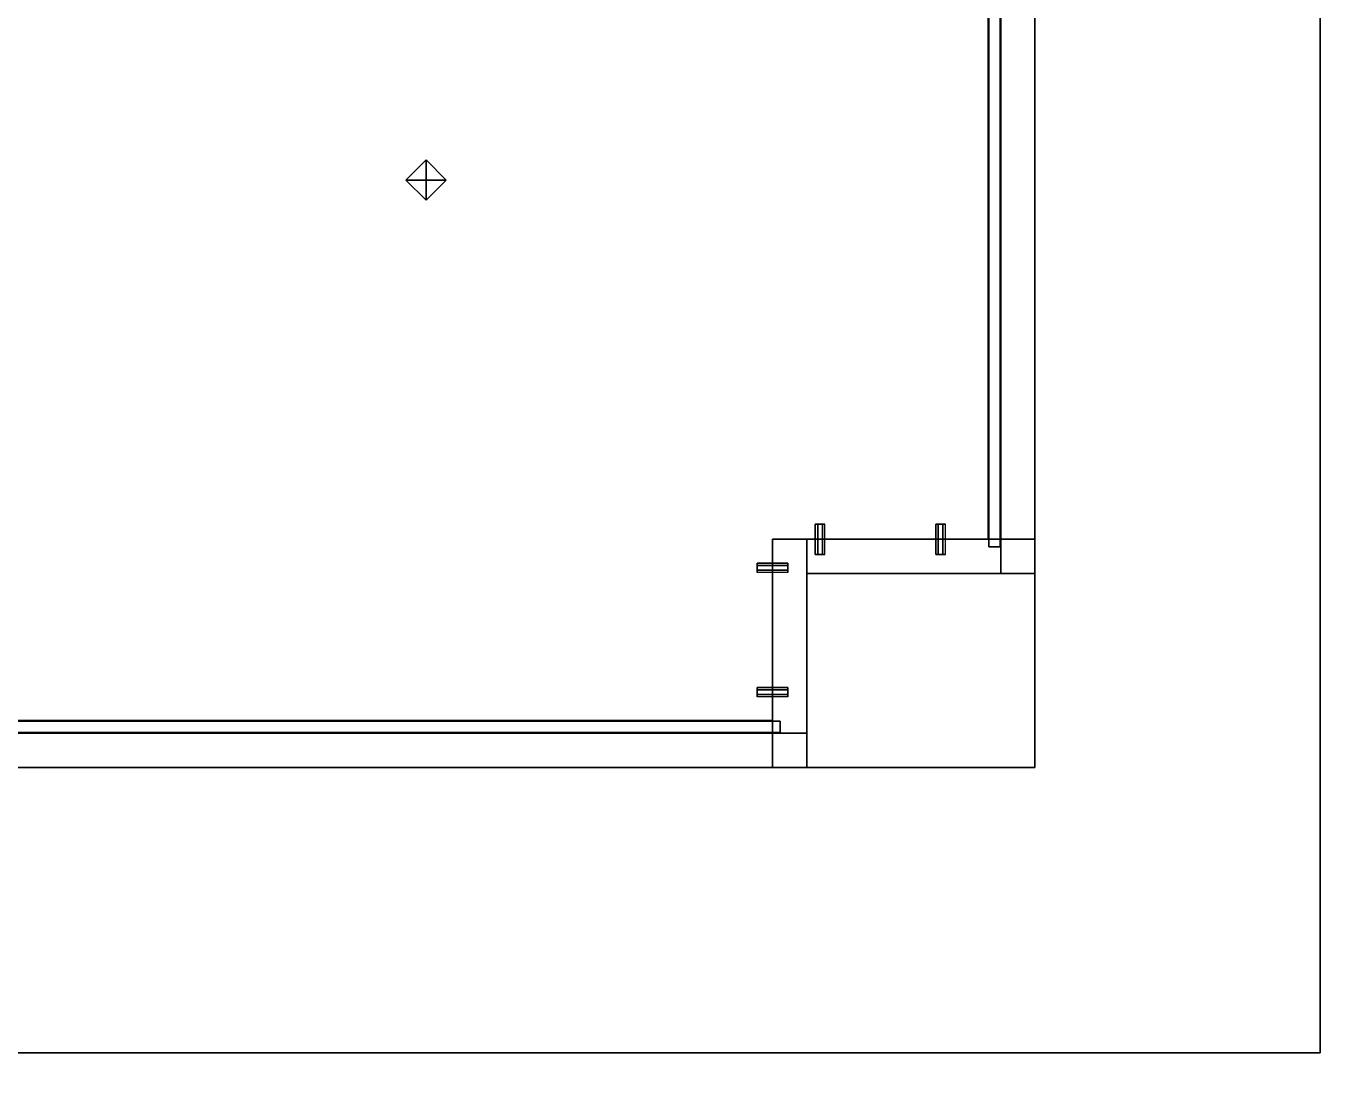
# Model space of a CAD drawing. Extents: x 0 to 3017, y -3657 to 0.
# Drawn here: x 2316 to 2997, y -2711 to -2152 of the extents above; entities that cross this region are included whole.
import ezdxf

# ---------------------------------------------------------------- set-up
doc = ezdxf.new("R2010")
doc.units = 0
for name, color, linetype in [('LAYER0', 7, 'CONTINUOUS'), ('LAYER1', 7, 'CONTINUOUS'), ('LAYER10', 7, 'CONTINUOUS'), ('LAYER11', 7, 'CONTINUOUS'), ('LAYER12', 7, 'CONTINUOUS'), ('LAYER13', 7, 'CONTINUOUS'), ('LAYER16', 7, 'CONTINUOUS'), ('LAYER17', 7, 'CONTINUOUS'), ('LAYER18', 7, 'CONTINUOUS'), ('LAYER2', 7, 'CONTINUOUS'), ('LAYER23', 254, 'CONTINUOUS'), ('LAYER24', 254, 'CONTINUOUS'), ('LAYER25', 254, 'CONTINUOUS'), ('LAYER26', 254, 'CONTINUOUS'), ('LAYER27', 7, 'CONTINUOUS'), ('LAYER32', 254, 'CONTINUOUS'), ('LAYER33', 254, 'CONTINUOUS'), ('LAYER34', 254, 'CONTINUOUS'), ('LAYER35', 254, 'CONTINUOUS'), ('LAYER4', 7, 'CONTINUOUS'), ('LAYER5', 7, 'CONTINUOUS'), ('LAYER7', 7, 'CONTINUOUS'), ('LAYER70', 253, 'CONTINUOUS'), ('LAYER71', 253, 'CONTINUOUS'), ('LAYER76', 253, 'CONTINUOUS'), ('LAYER77', 253, 'CONTINUOUS'), ('LAYER8', 7, 'CONTINUOUS'), ('LAYER9', 7, 'CONTINUOUS')]:
    doc.layers.add(name, color=color, linetype=linetype)

msp = doc.modelspace()

# ---------------------------------------------------------------- linework, layer by layer
at = {"layer": 'LAYER0'}
for points, invisible_edges in [([(151, -238), (2997, 0), (1089, -2692), (151, -238)], 7), ([(151, 0, 5), (1089, -2692, 5), (2997, 0, 5), (151, 0, 5)], 3), ([(1089, -2692), (2997, 0), (2997, -2692), (1089, -2692)], 1), ([(2997, 0, 5), (1089, -2692, 5), (2997, -2692, 5), (2997, 0, 5)], 1), ([(2997, 0), (2997, -2692, 5), (2997, -2692), (2997, 0)], 1), ([(2997, -2692, 5), (2997, 0), (2997, 0, 5), (2997, -2692, 5)], 1), ([(2997, -2692, 5), (1089, -2692), (2997, -2692), (2997, -2692, 5)], 1), ([(1089, -2692), (2997, -2692, 5), (1089, -2692, 5), (1089, -2692)], 1)]:
    msp.add_3dface(points, dxfattribs=dict(at, invisible_edges=invisible_edges))
at = {"layer": 'LAYER1'}
for points, invisible_edges in [([(2997, -2692, 5), (2847, -2542, 5), (2997, 0, 5), (2997, -2692, 5)], 3), ([(2847, -150, 5), (2997, 0, 5), (2847, -2542, 5), (2847, -150, 5)], 3), ([(2997, 0, 5), (2997, -2692, 2606), (2997, -2692, 5), (2997, 0, 5)], 1), ([(2997, -2692, 2606), (2997, 0, 5), (2997, 0, 2606), (2997, -2692, 2606)], 1), ([(2847, -150, 2606), (2847, -2542, 5), (2847, -2542, 2606), (2847, -150, 2606)], 1), ([(2847, -2542, 5), (2847, -150, 2606), (2847, -150, 5), (2847, -2542, 5)], 1), ([(1089, -2692, 5), (939, -2542, 5), (2847, -2542, 5), (1089, -2692, 5)], 5), ([(939, -2542, 2606), (2847, -2542, 5), (939, -2542, 5), (939, -2542, 2606)], 1), ([(2847, -2542, 5), (939, -2542, 2606), (2847, -2542, 2606), (2847, -2542, 5)], 1), ([(1089, -2692, 5), (2847, -2542, 5), (2997, -2692, 5), (1089, -2692, 5)], 3), ([(2997, -2692, 2606), (1089, -2692, 5), (2997, -2692, 5), (2997, -2692, 2606)], 1), ([(1089, -2692, 5), (2997, -2692, 2606), (1089, -2692, 2606), (1089, -2692, 5)], 1)]:
    msp.add_3dface(points, dxfattribs=dict(at, invisible_edges=invisible_edges))
at = {"layer": 'LAYER10', "invisible_edges": 1}
for points in [[(2822.7, -2426, 2540), (2828.7, -1606, 2540), (2822.7, -1606, 2540), (2822.7, -2426, 2540)], [(2828.7, -1606, 2540), (2822.7, -2426, 2540), (2828.7, -2426, 2540), (2828.7, -1606, 2540)], [(2828.7, -2426, 99), (2822.7, -1606, 99), (2828.7, -1606, 99), (2828.7, -2426, 99)], [(2822.7, -1606, 99), (2828.7, -2426, 99), (2822.7, -2426, 99), (2822.7, -1606, 99)], [(2822.7, -1606, 99), (2822.7, -2426, 2540), (2822.7, -1606, 2540), (2822.7, -1606, 99)], [(2822.7, -2426, 2540), (2822.7, -1606, 99), (2822.7, -2426, 99), (2822.7, -2426, 2540)], [(2828.7, -2426, 99), (2828.7, -1606, 2540), (2828.7, -2426, 2540), (2828.7, -2426, 99)], [(2828.7, -1606, 2540), (2828.7, -2426, 99), (2828.7, -1606, 99), (2828.7, -1606, 2540)], [(2822.7, -2426, 2540), (2828.7, -2426, 99), (2828.7, -2426, 2540), (2822.7, -2426, 2540)], [(2828.7, -2426, 99), (2822.7, -2426, 2540), (2822.7, -2426, 99), (2828.7, -2426, 99)]]:
    msp.add_3dface(points, dxfattribs=at)
at = {"layer": 'LAYER11', "invisible_edges": 1}
for points in [[(1941, -2517.7, 2540), (2713, -2517.7, 99), (1941, -2517.7, 99), (1941, -2517.7, 2540)], [(2713, -2517.7, 99), (1941, -2517.7, 2540), (2713, -2517.7, 2540), (2713, -2517.7, 99)], [(1941, -2523.7, 99), (2713, -2517.7, 99), (2713, -2523.7, 99), (1941, -2523.7, 99)], [(2713, -2517.7, 99), (1941, -2523.7, 99), (1941, -2517.7, 99), (2713, -2517.7, 99)], [(1941, -2517.7, 2540), (2713, -2523.7, 2540), (2713, -2517.7, 2540), (1941, -2517.7, 2540)], [(2713, -2523.7, 2540), (1941, -2517.7, 2540), (1941, -2523.7, 2540), (2713, -2523.7, 2540)], [(2713, -2523.7, 2540), (2713, -2517.7, 99), (2713, -2517.7, 2540), (2713, -2523.7, 2540)], [(2713, -2517.7, 99), (2713, -2523.7, 2540), (2713, -2523.7, 99), (2713, -2517.7, 99)], [(2713, -2523.7, 2540), (1941, -2523.7, 99), (2713, -2523.7, 99), (2713, -2523.7, 2540)], [(1941, -2523.7, 99), (2713, -2523.7, 2540), (1941, -2523.7, 2540), (1941, -2523.7, 99)]]:
    msp.add_3dface(points, dxfattribs=at)
at = {"layer": 'LAYER12', "invisible_edges": 1}
for points in [[(2829, -1610, 85), (2847, -2440, 85), (2847, -1610, 85), (2829, -1610, 85)], [(2847, -2440, 85), (2829, -1610, 85), (2829, -2440, 85), (2847, -2440, 85)], [(2829, -2440, 5), (2847, -1610, 5), (2847, -2440, 5), (2829, -2440, 5)], [(2847, -1610, 5), (2829, -2440, 5), (2829, -1610, 5), (2847, -1610, 5)], [(2829, -1610, 85), (2829, -2440, 5), (2829, -2440, 85), (2829, -1610, 85)], [(2829, -2440, 5), (2829, -1610, 85), (2829, -1610, 5), (2829, -2440, 5)], [(2847, -1610, 5), (2847, -2440, 85), (2847, -2440, 5), (2847, -1610, 5)], [(2847, -2440, 85), (2847, -1610, 5), (2847, -1610, 85), (2847, -2440, 85)], [(2829, -2440, 5), (2847, -2440, 85), (2829, -2440, 85), (2829, -2440, 5)], [(2847, -2440, 85), (2829, -2440, 5), (2847, -2440, 5), (2847, -2440, 85)]]:
    msp.add_3dface(points, dxfattribs=at)
at = {"layer": 'LAYER13', "invisible_edges": 1}
for points in [[(2727, -2524, 85), (1945, -2542, 85), (2727, -2542, 85), (2727, -2524, 85)], [(1945, -2542, 85), (2727, -2524, 85), (1945, -2524, 85), (1945, -2542, 85)], [(1945, -2524, 5), (2727, -2542, 5), (1945, -2542, 5), (1945, -2524, 5)], [(2727, -2542, 5), (1945, -2524, 5), (2727, -2524, 5), (2727, -2542, 5)], [(2727, -2524, 85), (1945, -2524, 5), (1945, -2524, 85), (2727, -2524, 85)], [(1945, -2524, 5), (2727, -2524, 85), (2727, -2524, 5), (1945, -2524, 5)], [(2727, -2542, 5), (2727, -2524, 85), (2727, -2542, 85), (2727, -2542, 5)], [(2727, -2524, 85), (2727, -2542, 5), (2727, -2524, 5), (2727, -2524, 85)], [(2727, -2542, 5), (1945, -2542, 85), (1945, -2542, 5), (2727, -2542, 5)], [(1945, -2542, 85), (2727, -2542, 5), (2727, -2542, 85), (1945, -2542, 85)]]:
    msp.add_3dface(points, dxfattribs=at)
at = {"layer": 'LAYER16', "invisible_edges": 1}
for points in [[(2709, -2524, 1440), (1945, -2542, 1440), (2709, -2542, 1440), (2709, -2524, 1440)], [(1945, -2542, 1440), (2709, -2524, 1440), (1945, -2524, 1440), (1945, -2542, 1440)], [(1945, -2524, 1320), (2709, -2542, 1320), (1945, -2542, 1320), (1945, -2524, 1320)], [(2709, -2542, 1320), (1945, -2524, 1320), (2709, -2524, 1320), (2709, -2542, 1320)], [(2709, -2524, 1440), (1945, -2524, 1320), (1945, -2524, 1440), (2709, -2524, 1440)], [(1945, -2524, 1320), (2709, -2524, 1440), (2709, -2524, 1320), (1945, -2524, 1320)], [(2709, -2542, 1320), (2709, -2524, 1440), (2709, -2542, 1440), (2709, -2542, 1320)], [(2709, -2524, 1440), (2709, -2542, 1320), (2709, -2524, 1320), (2709, -2524, 1440)], [(2709, -2542, 1320), (1945, -2542, 1440), (1945, -2542, 1320), (2709, -2542, 1320)], [(1945, -2542, 1440), (2709, -2542, 1320), (2709, -2542, 1440), (1945, -2542, 1440)]]:
    msp.add_3dface(points, dxfattribs=at)
at = {"layer": 'LAYER17', "invisible_edges": 1}
for points in [[(2829, -1610, 1440), (2847, -2422, 1440), (2847, -1610, 1440), (2829, -1610, 1440)], [(2847, -2422, 1440), (2829, -1610, 1440), (2829, -2422, 1440), (2847, -2422, 1440)], [(2829, -2422, 1320), (2847, -1610, 1320), (2847, -2422, 1320), (2829, -2422, 1320)], [(2847, -1610, 1320), (2829, -2422, 1320), (2829, -1610, 1320), (2847, -1610, 1320)], [(2829, -1610, 1440), (2829, -2422, 1320), (2829, -2422, 1440), (2829, -1610, 1440)], [(2829, -2422, 1320), (2829, -1610, 1440), (2829, -1610, 1320), (2829, -2422, 1320)], [(2847, -1610, 1320), (2847, -2422, 1440), (2847, -2422, 1320), (2847, -1610, 1320)], [(2847, -2422, 1440), (2847, -1610, 1320), (2847, -1610, 1440), (2847, -2422, 1440)], [(2829, -2422, 1320), (2847, -2422, 1440), (2829, -2422, 1440), (2829, -2422, 1320)], [(2847, -2422, 1440), (2829, -2422, 1320), (2847, -2422, 1320), (2847, -2422, 1440)]]:
    msp.add_3dface(points, dxfattribs=at)
at = {"layer": 'LAYER18'}
for points, invisible_edges in [([(2822.4, -2422, 905), (2327, -1610, 905), (2822.4, -1610, 905), (2822.4, -2422, 905)], 1), ([(2327, -1610, 905), (2822.4, -2422, 905), (2327, -2022, 905), (2327, -1610, 905)], 3), ([(2822.4, -1610, 923), (2327, -2022, 923), (2822.4, -2422, 923), (2822.4, -1610, 923)], 3), ([(2822.4, -1610, 923), (2822.4, -2422, 905), (2822.4, -1610, 905), (2822.4, -1610, 923)], 1), ([(2822.4, -2422, 905), (2822.4, -1610, 923), (2822.4, -2422, 923), (2822.4, -2422, 905)], 1), ([(2327, -2022, 905), (2822.4, -2422, 905), (1945, -2022, 905), (2327, -2022, 905)], 3), ([(1945, -2022, 905), (2822.4, -2422, 905), (2709, -2422, 905), (1945, -2022, 905)], 5), ([(1945, -2022, 905), (2709, -2422, 905), (1945, -2517.4, 905), (1945, -2022, 905)], 3), ([(1945, -2517.4, 923), (2327, -2022, 923), (1945, -2022, 923), (1945, -2517.4, 923)], 1), ([(2327, -2022, 923), (1945, -2517.4, 923), (2709, -2422, 923), (2327, -2022, 923)], 7), ([(2822.4, -2422, 923), (2327, -2022, 923), (2709, -2422, 923), (2822.4, -2422, 923)], 3), ([(1945, -2517.4, 905), (2709, -2422, 905), (2709, -2517.4, 905), (1945, -2517.4, 905)], 1), ([(2709, -2422, 923), (1945, -2517.4, 923), (2709, -2517.4, 923), (2709, -2422, 923)], 1), ([(2709, -2422, 923), (2709, -2517.4, 905), (2709, -2422, 905), (2709, -2422, 923)], 1), ([(2709, -2517.4, 905), (2709, -2422, 923), (2709, -2517.4, 923), (2709, -2517.4, 905)], 1), ([(2822.4, -2422, 905), (2709, -2422, 923), (2709, -2422, 905), (2822.4, -2422, 905)], 1), ([(2709, -2422, 923), (2822.4, -2422, 905), (2822.4, -2422, 923), (2709, -2422, 923)], 1), ([(2709, -2517.4, 905), (1945, -2517.4, 923), (1945, -2517.4, 905), (2709, -2517.4, 905)], 1), ([(1945, -2517.4, 923), (2709, -2517.4, 905), (2709, -2517.4, 923), (1945, -2517.4, 923)], 1)]:
    msp.add_3dface(points, dxfattribs=dict(at, invisible_edges=invisible_edges))
at = {"layer": 'LAYER2', "invisible_edges": 1}
for points in [[(1945, -2542, 103), (2847, -1962, 103), (1945, -1962, 103), (1945, -2542, 103)], [(2847, -1962, 103), (1945, -2542, 103), (2847, -2542, 103), (2847, -1962, 103)], [(2847, -2542, 85), (1945, -1962, 85), (2847, -1962, 85), (2847, -2542, 85)], [(1945, -1962, 85), (2847, -2542, 85), (1945, -2542, 85), (1945, -1962, 85)], [(2847, -2542, 85), (2847, -1962, 103), (2847, -2542, 103), (2847, -2542, 85)], [(2847, -1962, 103), (2847, -2542, 85), (2847, -1962, 85), (2847, -1962, 103)], [(1945, -2542, 103), (2847, -2542, 85), (2847, -2542, 103), (1945, -2542, 103)], [(2847, -2542, 85), (1945, -2542, 103), (1945, -2542, 85), (2847, -2542, 85)]]:
    msp.add_3dface(points, dxfattribs=at)
at = {"layer": 'LAYER23'}
for points in [[(2799.9, -2414, 902.5), (2794.9, -2414, 902.5), (2796.15, -2414, 904.665), (2798.65, -2414, 904.665)], [(2799.9, -2414, 902.5), (2798.65, -2414, 900.3349), (2796.15, -2414, 900.3349), (2794.9, -2414, 902.5)], [(2794.4, -2421.95, 902.5), (2800.4, -2421.95, 902.5), (2798.9, -2421.95, 905.0981), (2795.9, -2421.95, 905.0981)], [(2794.4, -2421.95, 902.5), (2800.4, -2421.95, 902.5), (2798.9, -2421.95, 899.9019), (2795.9, -2421.95, 899.9019)], [(2794.4, -2422.05, 902.5), (2800.4, -2422.05, 902.5), (2798.9, -2422.05, 905.0981), (2795.9, -2422.05, 905.0981)], [(2794.4, -2422.05, 902.5), (2800.4, -2422.05, 902.5), (2798.9, -2422.05, 899.9019), (2795.9, -2422.05, 899.9019)], [(2799.9, -2430, 902.5), (2794.9, -2430, 902.5), (2796.15, -2430, 904.665), (2798.65, -2430, 904.665)], [(2799.9, -2430, 902.5), (2798.65, -2430, 900.3349), (2796.15, -2430, 900.3349), (2794.9, -2430, 902.5)]]:
    msp.add_3dface(points, dxfattribs=at)
at = {"layer": 'LAYER24'}
for points in [[(2736.5, -2414, 902.5), (2731.5, -2414, 902.5), (2732.75, -2414, 904.665), (2735.25, -2414, 904.665)], [(2736.5, -2414, 902.5), (2735.25, -2414, 900.3349), (2732.75, -2414, 900.3349), (2731.5, -2414, 902.5)], [(2731, -2421.95, 902.5), (2737, -2421.95, 902.5), (2735.5, -2421.95, 905.0981), (2732.5, -2421.95, 905.0981)], [(2731, -2421.95, 902.5), (2737, -2421.95, 902.5), (2735.5, -2421.95, 899.9019), (2732.5, -2421.95, 899.9019)], [(2731, -2422.05, 902.5), (2737, -2422.05, 902.5), (2735.5, -2422.05, 905.0981), (2732.5, -2422.05, 905.0981)], [(2731, -2422.05, 902.5), (2737, -2422.05, 902.5), (2735.5, -2422.05, 899.9019), (2732.5, -2422.05, 899.9019)], [(2736.5, -2430, 902.5), (2731.5, -2430, 902.5), (2732.75, -2430, 904.665), (2735.25, -2430, 904.665)], [(2736.5, -2430, 902.5), (2735.25, -2430, 900.3349), (2732.75, -2430, 900.3349), (2731.5, -2430, 902.5)]]:
    msp.add_3dface(points, dxfattribs=at)
at = {"layer": 'LAYER25'}
for points in [[(2701, -2504.9, 902.5), (2701, -2499.9, 902.5), (2701, -2501.15, 904.665), (2701, -2503.65, 904.665)], [(2701, -2504.9, 902.5), (2701, -2503.65, 900.3349), (2701, -2501.15, 900.3349), (2701, -2499.9, 902.5)], [(2708.95, -2499.4, 902.5), (2708.95, -2505.4, 902.5), (2708.95, -2503.9, 905.0981), (2708.95, -2500.9, 905.0981)], [(2708.95, -2499.4, 902.5), (2708.95, -2505.4, 902.5), (2708.95, -2503.9, 899.9019), (2708.95, -2500.9, 899.9019)], [(2709.05, -2499.4, 902.5), (2709.05, -2505.4, 902.5), (2709.05, -2503.9, 905.0981), (2709.05, -2500.9, 905.0981)], [(2709.05, -2499.4, 902.5), (2709.05, -2505.4, 902.5), (2709.05, -2503.9, 899.9019), (2709.05, -2500.9, 899.9019)], [(2717, -2504.9, 902.5), (2717, -2499.9, 902.5), (2717, -2501.15, 904.665), (2717, -2503.65, 904.665)], [(2717, -2504.9, 902.5), (2717, -2503.65, 900.3349), (2717, -2501.15, 900.3349), (2717, -2499.9, 902.5)]]:
    msp.add_3dface(points, dxfattribs=at)
at = {"layer": 'LAYER26'}
for points in [[(2701, -2439.5, 902.5), (2701, -2434.5, 902.5), (2701, -2435.75, 904.665), (2701, -2438.25, 904.665)], [(2701, -2439.5, 902.5), (2701, -2438.25, 900.3349), (2701, -2435.75, 900.3349), (2701, -2434.5, 902.5)], [(2708.95, -2434, 902.5), (2708.95, -2440, 902.5), (2708.95, -2438.5, 905.0981), (2708.95, -2435.5, 905.0981)], [(2708.95, -2434, 902.5), (2708.95, -2440, 902.5), (2708.95, -2438.5, 899.9019), (2708.95, -2435.5, 899.9019)], [(2709.05, -2434, 902.5), (2709.05, -2440, 902.5), (2709.05, -2438.5, 905.0981), (2709.05, -2435.5, 905.0981)], [(2709.05, -2434, 902.5), (2709.05, -2440, 902.5), (2709.05, -2438.5, 899.9019), (2709.05, -2435.5, 899.9019)], [(2717, -2439.5, 902.5), (2717, -2434.5, 902.5), (2717, -2435.75, 904.665), (2717, -2438.25, 904.665)], [(2717, -2439.5, 902.5), (2717, -2438.25, 900.3349), (2717, -2435.75, 900.3349), (2717, -2434.5, 902.5)]]:
    msp.add_3dface(points, dxfattribs=at)
at = {"layer": 'LAYER27'}
for points, invisible_edges in [([(2822.4, -2422, 1971), (2327, -1610, 1971), (2822.4, -1610, 1971), (2822.4, -2422, 1971)], 1), ([(2327, -1610, 1971), (2822.4, -2422, 1971), (2327, -2022, 1971), (2327, -1610, 1971)], 3), ([(2822.4, -1610, 1989), (2327, -2022, 1989), (2822.4, -2422, 1989), (2822.4, -1610, 1989)], 3), ([(2822.4, -1610, 1989), (2822.4, -2422, 1971), (2822.4, -1610, 1971), (2822.4, -1610, 1989)], 1), ([(2822.4, -2422, 1971), (2822.4, -1610, 1989), (2822.4, -2422, 1989), (2822.4, -2422, 1971)], 1), ([(2327, -2022, 1971), (2822.4, -2422, 1971), (1945, -2022, 1971), (2327, -2022, 1971)], 3), ([(1945, -2022, 1971), (2822.4, -2422, 1971), (2709, -2422, 1971), (1945, -2022, 1971)], 5), ([(1945, -2022, 1971), (2709, -2422, 1971), (1945, -2517.4, 1971), (1945, -2022, 1971)], 3), ([(1945, -2517.4, 1989), (2327, -2022, 1989), (1945, -2022, 1989), (1945, -2517.4, 1989)], 1), ([(2327, -2022, 1989), (1945, -2517.4, 1989), (2709, -2422, 1989), (2327, -2022, 1989)], 7), ([(2822.4, -2422, 1989), (2327, -2022, 1989), (2709, -2422, 1989), (2822.4, -2422, 1989)], 3), ([(1945, -2517.4, 1971), (2709, -2422, 1971), (2709, -2517.4, 1971), (1945, -2517.4, 1971)], 1), ([(2709, -2422, 1989), (1945, -2517.4, 1989), (2709, -2517.4, 1989), (2709, -2422, 1989)], 1), ([(2709, -2422, 1989), (2709, -2517.4, 1971), (2709, -2422, 1971), (2709, -2422, 1989)], 1), ([(2709, -2517.4, 1971), (2709, -2422, 1989), (2709, -2517.4, 1989), (2709, -2517.4, 1971)], 1), ([(2822.4, -2422, 1971), (2709, -2422, 1989), (2709, -2422, 1971), (2822.4, -2422, 1971)], 1), ([(2709, -2422, 1989), (2822.4, -2422, 1971), (2822.4, -2422, 1989), (2709, -2422, 1989)], 1), ([(2709, -2517.4, 1971), (1945, -2517.4, 1989), (1945, -2517.4, 1971), (2709, -2517.4, 1971)], 1), ([(1945, -2517.4, 1989), (2709, -2517.4, 1971), (2709, -2517.4, 1989), (1945, -2517.4, 1989)], 1)]:
    msp.add_3dface(points, dxfattribs=dict(at, invisible_edges=invisible_edges))
at = {"layer": 'LAYER32'}
for points in [[(2799.9, -2414, 1968.5), (2794.9, -2414, 1968.5), (2796.15, -2414, 1970.665), (2798.65, -2414, 1970.665)], [(2799.9, -2414, 1968.5), (2798.65, -2414, 1966.335), (2796.15, -2414, 1966.335), (2794.9, -2414, 1968.5)], [(2794.4, -2421.95, 1968.5), (2800.4, -2421.95, 1968.5), (2798.9, -2421.95, 1971.098), (2795.9, -2421.95, 1971.098)], [(2794.4, -2421.95, 1968.5), (2800.4, -2421.95, 1968.5), (2798.9, -2421.95, 1965.902), (2795.9, -2421.95, 1965.902)], [(2794.4, -2422.05, 1968.5), (2800.4, -2422.05, 1968.5), (2798.9, -2422.05, 1971.098), (2795.9, -2422.05, 1971.098)], [(2794.4, -2422.05, 1968.5), (2800.4, -2422.05, 1968.5), (2798.9, -2422.05, 1965.902), (2795.9, -2422.05, 1965.902)], [(2799.9, -2430, 1968.5), (2794.9, -2430, 1968.5), (2796.15, -2430, 1970.665), (2798.65, -2430, 1970.665)], [(2799.9, -2430, 1968.5), (2798.65, -2430, 1966.335), (2796.15, -2430, 1966.335), (2794.9, -2430, 1968.5)]]:
    msp.add_3dface(points, dxfattribs=at)
at = {"layer": 'LAYER33'}
for points in [[(2736.5, -2414, 1968.5), (2731.5, -2414, 1968.5), (2732.75, -2414, 1970.665), (2735.25, -2414, 1970.665)], [(2736.5, -2414, 1968.5), (2735.25, -2414, 1966.335), (2732.75, -2414, 1966.335), (2731.5, -2414, 1968.5)], [(2731, -2421.95, 1968.5), (2737, -2421.95, 1968.5), (2735.5, -2421.95, 1971.098), (2732.5, -2421.95, 1971.098)], [(2731, -2421.95, 1968.5), (2737, -2421.95, 1968.5), (2735.5, -2421.95, 1965.902), (2732.5, -2421.95, 1965.902)], [(2731, -2422.05, 1968.5), (2737, -2422.05, 1968.5), (2735.5, -2422.05, 1971.098), (2732.5, -2422.05, 1971.098)], [(2731, -2422.05, 1968.5), (2737, -2422.05, 1968.5), (2735.5, -2422.05, 1965.902), (2732.5, -2422.05, 1965.902)], [(2736.5, -2430, 1968.5), (2731.5, -2430, 1968.5), (2732.75, -2430, 1970.665), (2735.25, -2430, 1970.665)], [(2736.5, -2430, 1968.5), (2735.25, -2430, 1966.335), (2732.75, -2430, 1966.335), (2731.5, -2430, 1968.5)]]:
    msp.add_3dface(points, dxfattribs=at)
at = {"layer": 'LAYER34'}
for points in [[(2701, -2504.9, 1968.5), (2701, -2499.9, 1968.5), (2701, -2501.15, 1970.665), (2701, -2503.65, 1970.665)], [(2701, -2504.9, 1968.5), (2701, -2503.65, 1966.335), (2701, -2501.15, 1966.335), (2701, -2499.9, 1968.5)], [(2708.95, -2499.4, 1968.5), (2708.95, -2505.4, 1968.5), (2708.95, -2503.9, 1971.098), (2708.95, -2500.9, 1971.098)], [(2708.95, -2499.4, 1968.5), (2708.95, -2505.4, 1968.5), (2708.95, -2503.9, 1965.902), (2708.95, -2500.9, 1965.902)], [(2709.05, -2499.4, 1968.5), (2709.05, -2505.4, 1968.5), (2709.05, -2503.9, 1971.098), (2709.05, -2500.9, 1971.098)], [(2709.05, -2499.4, 1968.5), (2709.05, -2505.4, 1968.5), (2709.05, -2503.9, 1965.902), (2709.05, -2500.9, 1965.902)], [(2717, -2504.9, 1968.5), (2717, -2499.9, 1968.5), (2717, -2501.15, 1970.665), (2717, -2503.65, 1970.665)], [(2717, -2504.9, 1968.5), (2717, -2503.65, 1966.335), (2717, -2501.15, 1966.335), (2717, -2499.9, 1968.5)]]:
    msp.add_3dface(points, dxfattribs=at)
at = {"layer": 'LAYER35'}
for points in [[(2701, -2439.5, 1968.5), (2701, -2434.5, 1968.5), (2701, -2435.75, 1970.665), (2701, -2438.25, 1970.665)], [(2701, -2439.5, 1968.5), (2701, -2438.25, 1966.335), (2701, -2435.75, 1966.335), (2701, -2434.5, 1968.5)], [(2708.95, -2434, 1968.5), (2708.95, -2440, 1968.5), (2708.95, -2438.5, 1971.098), (2708.95, -2435.5, 1971.098)], [(2708.95, -2434, 1968.5), (2708.95, -2440, 1968.5), (2708.95, -2438.5, 1965.902), (2708.95, -2435.5, 1965.902)], [(2709.05, -2434, 1968.5), (2709.05, -2440, 1968.5), (2709.05, -2438.5, 1971.098), (2709.05, -2435.5, 1971.098)], [(2709.05, -2434, 1968.5), (2709.05, -2440, 1968.5), (2709.05, -2438.5, 1965.902), (2709.05, -2435.5, 1965.902)], [(2717, -2439.5, 1968.5), (2717, -2434.5, 1968.5), (2717, -2435.75, 1970.665), (2717, -2438.25, 1970.665)], [(2717, -2439.5, 1968.5), (2717, -2438.25, 1966.335), (2717, -2435.75, 1966.335), (2717, -2434.5, 1968.5)]]:
    msp.add_3dface(points, dxfattribs=at)
at = {"layer": 'LAYER4', "invisible_edges": 1}
for points in [[(2847, -2542, 103), (2727, -2440, 103), (2847, -2440, 103), (2847, -2542, 103)], [(2727, -2440, 103), (2847, -2542, 103), (2727, -2542, 103), (2727, -2440, 103)], [(2727, -2542, 104), (2727, -2440, 103), (2727, -2542, 103), (2727, -2542, 104)], [(2727, -2440, 103), (2727, -2542, 104), (2727, -2440, 104), (2727, -2440, 103)], [(2847, -2440, 104), (2727, -2440, 103), (2727, -2440, 104), (2847, -2440, 104)], [(2727, -2440, 103), (2847, -2440, 104), (2847, -2440, 103), (2727, -2440, 103)], [(2727, -2542, 104), (2847, -2440, 104), (2727, -2440, 104), (2727, -2542, 104)], [(2847, -2440, 104), (2727, -2542, 104), (2847, -2542, 104), (2847, -2440, 104)], [(2847, -2440, 104), (2847, -2542, 103), (2847, -2440, 103), (2847, -2440, 104)], [(2847, -2542, 103), (2847, -2440, 104), (2847, -2542, 104), (2847, -2542, 103)], [(2847, -2542, 103), (2727, -2542, 104), (2727, -2542, 103), (2847, -2542, 103)], [(2727, -2542, 104), (2847, -2542, 103), (2847, -2542, 104), (2727, -2542, 104)]]:
    msp.add_3dface(points, dxfattribs=at)
at = {"layer": 'LAYER5', "invisible_edges": 1}
for points in [[(1945, -2542, 2554), (2847, -1962, 2554), (1945, -1962, 2554), (1945, -2542, 2554)], [(2847, -1962, 2554), (1945, -2542, 2554), (2847, -2542, 2554), (2847, -1962, 2554)], [(2847, -2542, 2536), (1945, -1962, 2536), (2847, -1962, 2536), (2847, -2542, 2536)], [(1945, -1962, 2536), (2847, -2542, 2536), (1945, -2542, 2536), (1945, -1962, 2536)], [(2847, -2542, 2536), (2847, -1962, 2554), (2847, -2542, 2554), (2847, -2542, 2536)], [(2847, -1962, 2554), (2847, -2542, 2536), (2847, -1962, 2536), (2847, -1962, 2554)], [(1945, -2542, 2554), (2847, -2542, 2536), (2847, -2542, 2554), (1945, -2542, 2554)], [(2847, -2542, 2536), (1945, -2542, 2554), (1945, -2542, 2536), (2847, -2542, 2536)]]:
    msp.add_3dface(points, dxfattribs=at)
at = {"layer": 'LAYER7', "invisible_edges": 1}
for points in [[(2847, -2542, 2554), (2727, -2440, 2554), (2847, -2440, 2554), (2847, -2542, 2554)], [(2727, -2440, 2554), (2847, -2542, 2554), (2727, -2542, 2554), (2727, -2440, 2554)], [(2727, -2542, 2555), (2727, -2440, 2554), (2727, -2542, 2554), (2727, -2542, 2555)], [(2727, -2440, 2554), (2727, -2542, 2555), (2727, -2440, 2555), (2727, -2440, 2554)], [(2847, -2440, 2555), (2727, -2440, 2554), (2727, -2440, 2555), (2847, -2440, 2555)], [(2727, -2440, 2554), (2847, -2440, 2555), (2847, -2440, 2554), (2727, -2440, 2554)], [(2727, -2542, 2555), (2847, -2440, 2555), (2727, -2440, 2555), (2727, -2542, 2555)], [(2847, -2440, 2555), (2727, -2542, 2555), (2847, -2542, 2555), (2847, -2440, 2555)], [(2847, -2440, 2555), (2847, -2542, 2554), (2847, -2440, 2554), (2847, -2440, 2555)], [(2847, -2542, 2554), (2847, -2440, 2555), (2847, -2542, 2555), (2847, -2542, 2554)], [(2847, -2542, 2554), (2727, -2542, 2555), (2727, -2542, 2554), (2847, -2542, 2554)], [(2727, -2542, 2555), (2847, -2542, 2554), (2847, -2542, 2555), (2727, -2542, 2555)]]:
    msp.add_3dface(points, dxfattribs=at)
at = {"layer": 'LAYER70'}
for points in [[(2526.815, -2222.573, 810), (2537.422, -2233.18, 810), (2516.209, -2233.18, 810), (2526.815, -2222.573, 810)], [(2516.209, -2233.18, 825), (2526.815, -2222.573, 810), (2516.209, -2233.18, 810), (2516.209, -2233.18, 825)], [(2526.815, -2222.573, 825), (2526.815, -2222.573, 810), (2516.209, -2233.18, 825), (2526.815, -2222.573, 825)], [(2526.815, -2243.787, 825), (2526.815, -2222.573, 825), (2516.209, -2233.18, 825), (2526.815, -2243.787, 825)], [(2526.815, -2222.573, 810), (2537.422, -2233.18, 825), (2537.422, -2233.18, 810), (2526.815, -2222.573, 810)], [(2526.815, -2222.573, 825), (2537.422, -2233.18, 825), (2526.815, -2222.573, 810), (2526.815, -2222.573, 825)], [(2537.422, -2233.18, 825), (2526.815, -2222.573, 825), (2526.815, -2243.787, 825), (2537.422, -2233.18, 825)], [(2526.815, -2243.787, 810), (2516.209, -2233.18, 825), (2516.209, -2233.18, 810), (2526.815, -2243.787, 810)], [(2526.815, -2243.787, 825), (2516.209, -2233.18, 825), (2526.815, -2243.787, 810), (2526.815, -2243.787, 825)], [(2516.209, -2233.18, 810), (2537.422, -2233.18, 810), (2526.815, -2243.787, 810), (2516.209, -2233.18, 810)], [(2537.422, -2233.18, 810), (2526.815, -2243.787, 825), (2526.815, -2243.787, 810), (2537.422, -2233.18, 810)], [(2537.422, -2233.18, 825), (2526.815, -2243.787, 825), (2537.422, -2233.18, 810), (2537.422, -2233.18, 825)]]:
    msp.add_3dface(points, dxfattribs=at)
at = {"layer": 'LAYER71'}
for points in [[(2526.815, -2222.573, 810), (2537.422, -2233.18, 810), (2516.209, -2233.18, 810), (2526.815, -2222.573, 810)], [(2516.209, -2233.18, 825), (2526.815, -2222.573, 810), (2516.209, -2233.18, 810), (2516.209, -2233.18, 825)], [(2526.815, -2222.573, 825), (2526.815, -2222.573, 810), (2516.209, -2233.18, 825), (2526.815, -2222.573, 825)], [(2526.815, -2243.787, 825), (2526.815, -2222.573, 825), (2516.209, -2233.18, 825), (2526.815, -2243.787, 825)], [(2526.815, -2222.573, 810), (2537.422, -2233.18, 825), (2537.422, -2233.18, 810), (2526.815, -2222.573, 810)], [(2526.815, -2222.573, 825), (2537.422, -2233.18, 825), (2526.815, -2222.573, 810), (2526.815, -2222.573, 825)], [(2537.422, -2233.18, 825), (2526.815, -2222.573, 825), (2526.815, -2243.787, 825), (2537.422, -2233.18, 825)], [(2526.815, -2243.787, 810), (2516.209, -2233.18, 825), (2516.209, -2233.18, 810), (2526.815, -2243.787, 810)], [(2526.815, -2243.787, 825), (2516.209, -2233.18, 825), (2526.815, -2243.787, 810), (2526.815, -2243.787, 825)], [(2516.209, -2233.18, 810), (2537.422, -2233.18, 810), (2526.815, -2243.787, 810), (2516.209, -2233.18, 810)], [(2537.422, -2233.18, 810), (2526.815, -2243.787, 825), (2526.815, -2243.787, 810), (2537.422, -2233.18, 810)], [(2537.422, -2233.18, 825), (2526.815, -2243.787, 825), (2537.422, -2233.18, 810), (2537.422, -2233.18, 825)]]:
    msp.add_3dface(points, dxfattribs=at)
at = {"layer": 'LAYER76'}
for points in [[(2526.815, -2222.573, 1871), (2537.422, -2233.18, 1871), (2516.209, -2233.18, 1871), (2526.815, -2222.573, 1871)], [(2516.209, -2233.18, 1886), (2526.815, -2222.573, 1871), (2516.209, -2233.18, 1871), (2516.209, -2233.18, 1886)], [(2526.815, -2222.573, 1886), (2526.815, -2222.573, 1871), (2516.209, -2233.18, 1886), (2526.815, -2222.573, 1886)], [(2526.815, -2243.787, 1886), (2526.815, -2222.573, 1886), (2516.209, -2233.18, 1886), (2526.815, -2243.787, 1886)], [(2526.815, -2222.573, 1871), (2537.422, -2233.18, 1886), (2537.422, -2233.18, 1871), (2526.815, -2222.573, 1871)], [(2526.815, -2222.573, 1886), (2537.422, -2233.18, 1886), (2526.815, -2222.573, 1871), (2526.815, -2222.573, 1886)], [(2537.422, -2233.18, 1886), (2526.815, -2222.573, 1886), (2526.815, -2243.787, 1886), (2537.422, -2233.18, 1886)], [(2526.815, -2243.787, 1871), (2516.209, -2233.18, 1886), (2516.209, -2233.18, 1871), (2526.815, -2243.787, 1871)], [(2526.815, -2243.787, 1886), (2516.209, -2233.18, 1886), (2526.815, -2243.787, 1871), (2526.815, -2243.787, 1886)], [(2516.209, -2233.18, 1871), (2537.422, -2233.18, 1871), (2526.815, -2243.787, 1871), (2516.209, -2233.18, 1871)], [(2537.422, -2233.18, 1871), (2526.815, -2243.787, 1886), (2526.815, -2243.787, 1871), (2537.422, -2233.18, 1871)], [(2537.422, -2233.18, 1886), (2526.815, -2243.787, 1886), (2537.422, -2233.18, 1871), (2537.422, -2233.18, 1886)]]:
    msp.add_3dface(points, dxfattribs=at)
at = {"layer": 'LAYER77'}
for points in [[(2526.815, -2222.573, 1871), (2537.422, -2233.18, 1871), (2516.209, -2233.18, 1871), (2526.815, -2222.573, 1871)], [(2516.209, -2233.18, 1886), (2526.815, -2222.573, 1871), (2516.209, -2233.18, 1871), (2516.209, -2233.18, 1886)], [(2526.815, -2222.573, 1886), (2526.815, -2222.573, 1871), (2516.209, -2233.18, 1886), (2526.815, -2222.573, 1886)], [(2526.815, -2243.787, 1886), (2526.815, -2222.573, 1886), (2516.209, -2233.18, 1886), (2526.815, -2243.787, 1886)], [(2526.815, -2222.573, 1871), (2537.422, -2233.18, 1886), (2537.422, -2233.18, 1871), (2526.815, -2222.573, 1871)], [(2526.815, -2222.573, 1886), (2537.422, -2233.18, 1886), (2526.815, -2222.573, 1871), (2526.815, -2222.573, 1886)], [(2537.422, -2233.18, 1886), (2526.815, -2222.573, 1886), (2526.815, -2243.787, 1886), (2537.422, -2233.18, 1886)], [(2526.815, -2243.787, 1871), (2516.209, -2233.18, 1886), (2516.209, -2233.18, 1871), (2526.815, -2243.787, 1871)], [(2526.815, -2243.787, 1886), (2516.209, -2233.18, 1886), (2526.815, -2243.787, 1871), (2526.815, -2243.787, 1886)], [(2516.209, -2233.18, 1871), (2537.422, -2233.18, 1871), (2526.815, -2243.787, 1871), (2516.209, -2233.18, 1871)], [(2537.422, -2233.18, 1871), (2526.815, -2243.787, 1886), (2526.815, -2243.787, 1871), (2537.422, -2233.18, 1871)], [(2537.422, -2233.18, 1886), (2526.815, -2243.787, 1886), (2537.422, -2233.18, 1871), (2537.422, -2233.18, 1886)]]:
    msp.add_3dface(points, dxfattribs=at)
at = {"layer": 'LAYER8', "invisible_edges": 1}
for points in [[(2727, -2422, 2536), (2847, -2422, 103), (2727, -2422, 103), (2727, -2422, 2536)], [(2847, -2422, 103), (2727, -2422, 2536), (2847, -2422, 2536), (2847, -2422, 103)], [(2727, -2422, 2536), (2847, -2440, 2536), (2847, -2422, 2536), (2727, -2422, 2536)], [(2847, -2440, 2536), (2727, -2422, 2536), (2727, -2440, 2536), (2847, -2440, 2536)], [(2727, -2440, 103), (2847, -2422, 103), (2847, -2440, 103), (2727, -2440, 103)], [(2847, -2422, 103), (2727, -2440, 103), (2727, -2422, 103), (2847, -2422, 103)], [(2727, -2440, 103), (2727, -2422, 2536), (2727, -2422, 103), (2727, -2440, 103)], [(2727, -2422, 2536), (2727, -2440, 103), (2727, -2440, 2536), (2727, -2422, 2536)], [(2847, -2440, 2536), (2847, -2422, 103), (2847, -2422, 2536), (2847, -2440, 2536)], [(2847, -2422, 103), (2847, -2440, 2536), (2847, -2440, 103), (2847, -2422, 103)], [(2847, -2440, 2536), (2727, -2440, 103), (2847, -2440, 103), (2847, -2440, 2536)], [(2727, -2440, 103), (2847, -2440, 2536), (2727, -2440, 2536), (2727, -2440, 103)]]:
    msp.add_3dface(points, dxfattribs=at)
at = {"layer": 'LAYER9', "invisible_edges": 1}
for points in [[(2709, -2542, 2536), (2709, -2422, 103), (2709, -2542, 103), (2709, -2542, 2536)], [(2709, -2422, 103), (2709, -2542, 2536), (2709, -2422, 2536), (2709, -2422, 103)], [(2709, -2542, 2536), (2727, -2422, 2536), (2709, -2422, 2536), (2709, -2542, 2536)], [(2727, -2422, 2536), (2709, -2542, 2536), (2727, -2542, 2536), (2727, -2422, 2536)], [(2727, -2422, 2536), (2709, -2422, 103), (2709, -2422, 2536), (2727, -2422, 2536)], [(2709, -2422, 103), (2727, -2422, 2536), (2727, -2422, 103), (2709, -2422, 103)], [(2727, -2542, 103), (2709, -2422, 103), (2727, -2422, 103), (2727, -2542, 103)], [(2709, -2422, 103), (2727, -2542, 103), (2709, -2542, 103), (2709, -2422, 103)], [(2727, -2422, 2536), (2727, -2542, 103), (2727, -2422, 103), (2727, -2422, 2536)], [(2727, -2542, 103), (2727, -2422, 2536), (2727, -2542, 2536), (2727, -2542, 103)], [(2727, -2542, 103), (2709, -2542, 2536), (2709, -2542, 103), (2727, -2542, 103)], [(2709, -2542, 2536), (2727, -2542, 103), (2727, -2542, 2536), (2709, -2542, 2536)]]:
    msp.add_3dface(points, dxfattribs=at)

# ---------------------------------------------------------------- meshes
at = {"layer": 'LAYER1'}
mesh = msp.add_polymesh((9, 2), dxfattribs=at)
for k, corner in enumerate([(2847, -150, 2606), (301, -150, 2606), (2847, -2542, 2606), (2847, -150, 2606), (939, -2542, 2606), (2847, -2542, 2606), (939, -3507, 2606), (939, -2542, 2606), (150, -3507, 2606), (939, -3507, 2606), (150, -388, 2606), (150, -3507, 2606), (301, -388, 2606), (150, -388, 2606), (301, -150, 2606), (301, -388, 2606), (151, 0, 2606), (151, -238, 2606)]):
    mesh.set_mesh_vertex(divmod(k, 2), corner)
at = {"layer": 'LAYER23'}
mesh = msp.add_polymesh((2, 6), dxfattribs=dict(at, n_close=True))
for k, corner in enumerate([(2799.9, -2414, 902.5), (2798.65, -2414, 904.665), (2796.15, -2414, 904.665), (2794.9, -2414, 902.5), (2796.15, -2414, 900.3349), (2798.65, -2414, 900.3349), (2799.9, -2430, 902.5), (2798.65, -2430, 904.665), (2796.15, -2430, 904.665), (2794.9, -2430, 902.5), (2796.15, -2430, 900.3349), (2798.65, -2430, 900.3349)]):
    mesh.set_mesh_vertex(divmod(k, 6), corner)
mesh = msp.add_polymesh((2, 6), dxfattribs=dict(at, n_close=True))
for k, corner in enumerate([(2800.4, -2421.95, 902.5), (2798.9, -2421.95, 905.0981), (2795.9, -2421.95, 905.0981), (2794.4, -2421.95, 902.5), (2795.9, -2421.95, 899.9019), (2798.9, -2421.95, 899.9019), (2800.4, -2422.05, 902.5), (2798.9, -2422.05, 905.0981), (2795.9, -2422.05, 905.0981), (2794.4, -2422.05, 902.5), (2795.9, -2422.05, 899.9019), (2798.9, -2422.05, 899.9019)]):
    mesh.set_mesh_vertex(divmod(k, 6), corner)
at = {"layer": 'LAYER24'}
mesh = msp.add_polymesh((2, 6), dxfattribs=dict(at, n_close=True))
for k, corner in enumerate([(2736.5, -2414, 902.5), (2735.25, -2414, 904.665), (2732.75, -2414, 904.665), (2731.5, -2414, 902.5), (2732.75, -2414, 900.3349), (2735.25, -2414, 900.3349), (2736.5, -2430, 902.5), (2735.25, -2430, 904.665), (2732.75, -2430, 904.665), (2731.5, -2430, 902.5), (2732.75, -2430, 900.3349), (2735.25, -2430, 900.3349)]):
    mesh.set_mesh_vertex(divmod(k, 6), corner)
mesh = msp.add_polymesh((2, 6), dxfattribs=dict(at, n_close=True))
for k, corner in enumerate([(2737, -2421.95, 902.5), (2735.5, -2421.95, 905.0981), (2732.5, -2421.95, 905.0981), (2731, -2421.95, 902.5), (2732.5, -2421.95, 899.9019), (2735.5, -2421.95, 899.9019), (2737, -2422.05, 902.5), (2735.5, -2422.05, 905.0981), (2732.5, -2422.05, 905.0981), (2731, -2422.05, 902.5), (2732.5, -2422.05, 899.9019), (2735.5, -2422.05, 899.9019)]):
    mesh.set_mesh_vertex(divmod(k, 6), corner)
at = {"layer": 'LAYER25'}
mesh = msp.add_polymesh((2, 6), dxfattribs=dict(at, n_close=True))
for k, corner in enumerate([(2701, -2504.9, 902.5), (2701, -2503.65, 904.665), (2701, -2501.15, 904.665), (2701, -2499.9, 902.5), (2701, -2501.15, 900.3349), (2701, -2503.65, 900.3349), (2717, -2504.9, 902.5), (2717, -2503.65, 904.665), (2717, -2501.15, 904.665), (2717, -2499.9, 902.5), (2717, -2501.15, 900.3349), (2717, -2503.65, 900.3349)]):
    mesh.set_mesh_vertex(divmod(k, 6), corner)
mesh = msp.add_polymesh((2, 6), dxfattribs=dict(at, n_close=True))
for k, corner in enumerate([(2708.95, -2505.4, 902.5), (2708.95, -2503.9, 905.0981), (2708.95, -2500.9, 905.0981), (2708.95, -2499.4, 902.5), (2708.95, -2500.9, 899.9019), (2708.95, -2503.9, 899.9019), (2709.05, -2505.4, 902.5), (2709.05, -2503.9, 905.0981), (2709.05, -2500.9, 905.0981), (2709.05, -2499.4, 902.5), (2709.05, -2500.9, 899.9019), (2709.05, -2503.9, 899.9019)]):
    mesh.set_mesh_vertex(divmod(k, 6), corner)
at = {"layer": 'LAYER26'}
mesh = msp.add_polymesh((2, 6), dxfattribs=dict(at, n_close=True))
for k, corner in enumerate([(2701, -2439.5, 902.5), (2701, -2438.25, 904.665), (2701, -2435.75, 904.665), (2701, -2434.5, 902.5), (2701, -2435.75, 900.3349), (2701, -2438.25, 900.3349), (2717, -2439.5, 902.5), (2717, -2438.25, 904.665), (2717, -2435.75, 904.665), (2717, -2434.5, 902.5), (2717, -2435.75, 900.3349), (2717, -2438.25, 900.3349)]):
    mesh.set_mesh_vertex(divmod(k, 6), corner)
mesh = msp.add_polymesh((2, 6), dxfattribs=dict(at, n_close=True))
for k, corner in enumerate([(2708.95, -2440, 902.5), (2708.95, -2438.5, 905.0981), (2708.95, -2435.5, 905.0981), (2708.95, -2434, 902.5), (2708.95, -2435.5, 899.9019), (2708.95, -2438.5, 899.9019), (2709.05, -2440, 902.5), (2709.05, -2438.5, 905.0981), (2709.05, -2435.5, 905.0981), (2709.05, -2434, 902.5), (2709.05, -2435.5, 899.9019), (2709.05, -2438.5, 899.9019)]):
    mesh.set_mesh_vertex(divmod(k, 6), corner)
at = {"layer": 'LAYER32'}
mesh = msp.add_polymesh((2, 6), dxfattribs=dict(at, n_close=True))
for k, corner in enumerate([(2799.9, -2414, 1968.5), (2798.65, -2414, 1970.665), (2796.15, -2414, 1970.665), (2794.9, -2414, 1968.5), (2796.15, -2414, 1966.335), (2798.65, -2414, 1966.335), (2799.9, -2430, 1968.5), (2798.65, -2430, 1970.665), (2796.15, -2430, 1970.665), (2794.9, -2430, 1968.5), (2796.15, -2430, 1966.335), (2798.65, -2430, 1966.335)]):
    mesh.set_mesh_vertex(divmod(k, 6), corner)
mesh = msp.add_polymesh((2, 6), dxfattribs=dict(at, n_close=True))
for k, corner in enumerate([(2800.4, -2421.95, 1968.5), (2798.9, -2421.95, 1971.098), (2795.9, -2421.95, 1971.098), (2794.4, -2421.95, 1968.5), (2795.9, -2421.95, 1965.902), (2798.9, -2421.95, 1965.902), (2800.4, -2422.05, 1968.5), (2798.9, -2422.05, 1971.098), (2795.9, -2422.05, 1971.098), (2794.4, -2422.05, 1968.5), (2795.9, -2422.05, 1965.902), (2798.9, -2422.05, 1965.902)]):
    mesh.set_mesh_vertex(divmod(k, 6), corner)
at = {"layer": 'LAYER33'}
mesh = msp.add_polymesh((2, 6), dxfattribs=dict(at, n_close=True))
for k, corner in enumerate([(2736.5, -2414, 1968.5), (2735.25, -2414, 1970.665), (2732.75, -2414, 1970.665), (2731.5, -2414, 1968.5), (2732.75, -2414, 1966.335), (2735.25, -2414, 1966.335), (2736.5, -2430, 1968.5), (2735.25, -2430, 1970.665), (2732.75, -2430, 1970.665), (2731.5, -2430, 1968.5), (2732.75, -2430, 1966.335), (2735.25, -2430, 1966.335)]):
    mesh.set_mesh_vertex(divmod(k, 6), corner)
mesh = msp.add_polymesh((2, 6), dxfattribs=dict(at, n_close=True))
for k, corner in enumerate([(2737, -2421.95, 1968.5), (2735.5, -2421.95, 1971.098), (2732.5, -2421.95, 1971.098), (2731, -2421.95, 1968.5), (2732.5, -2421.95, 1965.902), (2735.5, -2421.95, 1965.902), (2737, -2422.05, 1968.5), (2735.5, -2422.05, 1971.098), (2732.5, -2422.05, 1971.098), (2731, -2422.05, 1968.5), (2732.5, -2422.05, 1965.902), (2735.5, -2422.05, 1965.902)]):
    mesh.set_mesh_vertex(divmod(k, 6), corner)
at = {"layer": 'LAYER34'}
mesh = msp.add_polymesh((2, 6), dxfattribs=dict(at, n_close=True))
for k, corner in enumerate([(2701, -2504.9, 1968.5), (2701, -2503.65, 1970.665), (2701, -2501.15, 1970.665), (2701, -2499.9, 1968.5), (2701, -2501.15, 1966.335), (2701, -2503.65, 1966.335), (2717, -2504.9, 1968.5), (2717, -2503.65, 1970.665), (2717, -2501.15, 1970.665), (2717, -2499.9, 1968.5), (2717, -2501.15, 1966.335), (2717, -2503.65, 1966.335)]):
    mesh.set_mesh_vertex(divmod(k, 6), corner)
mesh = msp.add_polymesh((2, 6), dxfattribs=dict(at, n_close=True))
for k, corner in enumerate([(2708.95, -2505.4, 1968.5), (2708.95, -2503.9, 1971.098), (2708.95, -2500.9, 1971.098), (2708.95, -2499.4, 1968.5), (2708.95, -2500.9, 1965.902), (2708.95, -2503.9, 1965.902), (2709.05, -2505.4, 1968.5), (2709.05, -2503.9, 1971.098), (2709.05, -2500.9, 1971.098), (2709.05, -2499.4, 1968.5), (2709.05, -2500.9, 1965.902), (2709.05, -2503.9, 1965.902)]):
    mesh.set_mesh_vertex(divmod(k, 6), corner)
at = {"layer": 'LAYER35'}
mesh = msp.add_polymesh((2, 6), dxfattribs=dict(at, n_close=True))
for k, corner in enumerate([(2701, -2439.5, 1968.5), (2701, -2438.25, 1970.665), (2701, -2435.75, 1970.665), (2701, -2434.5, 1968.5), (2701, -2435.75, 1966.335), (2701, -2438.25, 1966.335), (2717, -2439.5, 1968.5), (2717, -2438.25, 1970.665), (2717, -2435.75, 1970.665), (2717, -2434.5, 1968.5), (2717, -2435.75, 1966.335), (2717, -2438.25, 1966.335)]):
    mesh.set_mesh_vertex(divmod(k, 6), corner)
mesh = msp.add_polymesh((2, 6), dxfattribs=dict(at, n_close=True))
for k, corner in enumerate([(2708.95, -2440, 1968.5), (2708.95, -2438.5, 1971.098), (2708.95, -2435.5, 1971.098), (2708.95, -2434, 1968.5), (2708.95, -2435.5, 1965.902), (2708.95, -2438.5, 1965.902), (2709.05, -2440, 1968.5), (2709.05, -2438.5, 1971.098), (2709.05, -2435.5, 1971.098), (2709.05, -2434, 1968.5), (2709.05, -2435.5, 1965.902), (2709.05, -2438.5, 1965.902)]):
    mesh.set_mesh_vertex(divmod(k, 6), corner)

doc.saveas('drawing.dxf')
